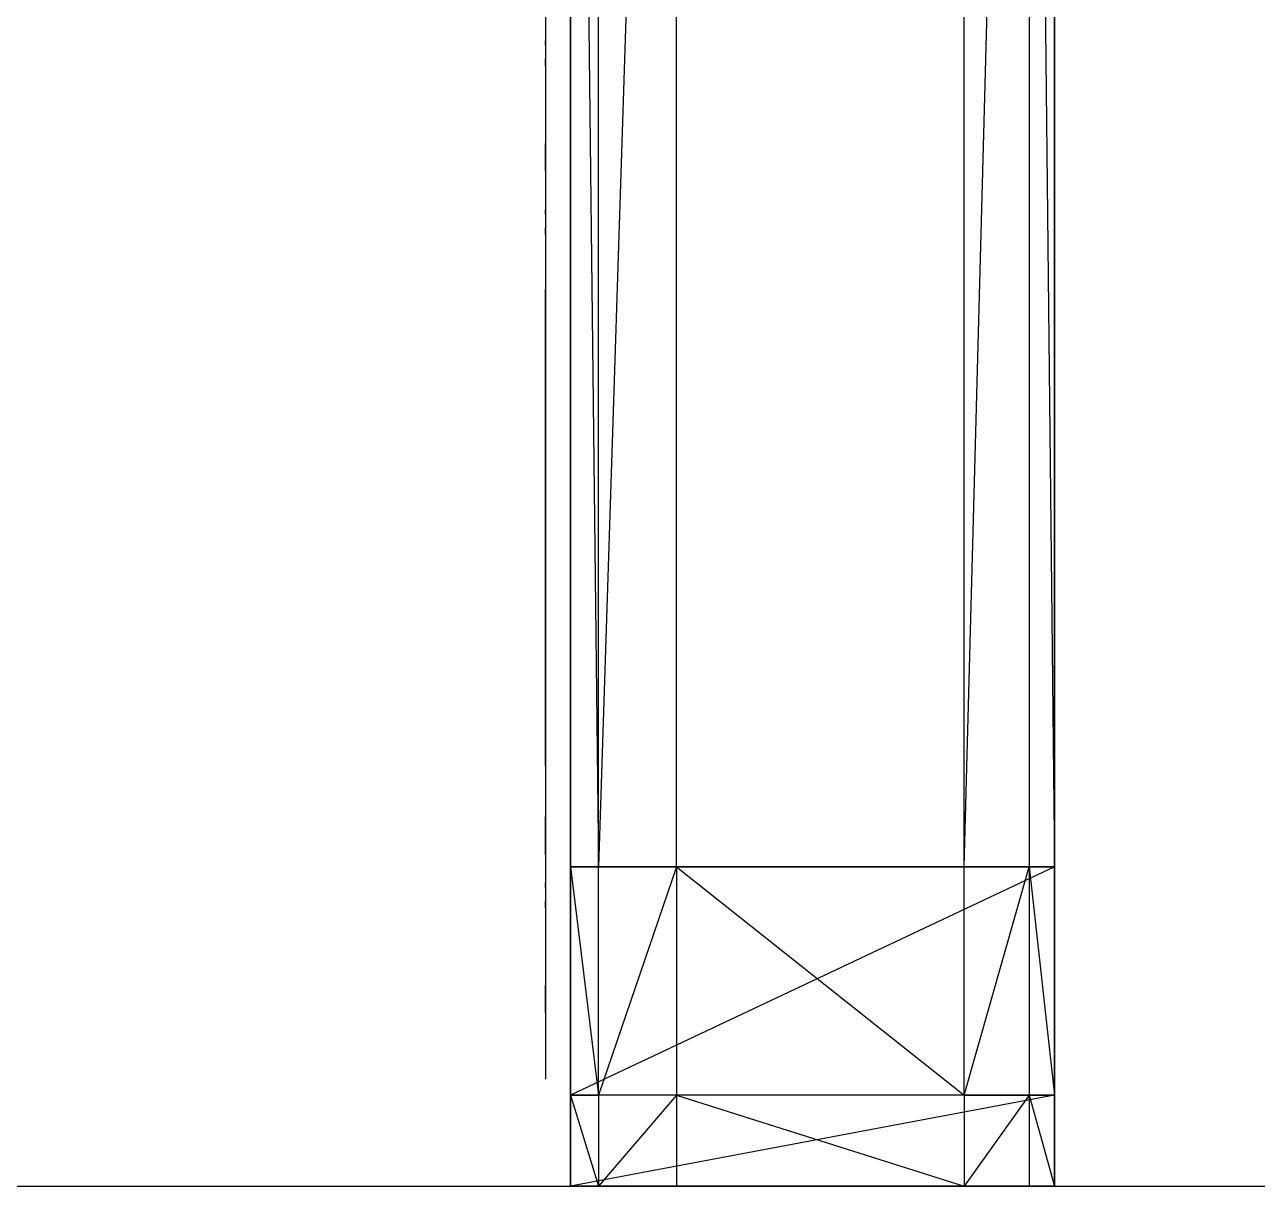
# Model space of a CAD drawing. Extents: x -41 to 47, y -35.8 to 51.3.
# Drawn here: x 27.732 to 30.432, y 40.095 to 42.641 of the extents above; entities that cross this region are included whole.
import ezdxf

# ---------------------------------------------------------------- set-up
doc = ezdxf.new("R2010")
doc.units = 0
doc.header["$MEASUREMENT"] = 0
doc.layers.add('PYDXF', color=8, linetype='CONTINUOUS')

msp = doc.modelspace()

# ---------------------------------------------------------------- linework, layer by layer
at = {"layer": 'PYDXF'}
for p, q in [((28.9278, 40.7954), (28.9278, 46.0954)), ((28.9278, 46.0954), (28.9278, 40.7954)), ((28.9278, 46.0954), (28.9888, 40.7954)), ((29.1602, 46.0954), (28.9888, 40.7954)), ((28.9888, 40.7954), (28.9888, 46.0954)), ((29.1602, 40.7954), (29.1602, 46.0954)), ((29.79, 40.7954), (29.79, 46.0954)), ((29.79, 40.7954), (29.9325, 46.0954)), ((29.9325, 46.0954), (29.9325, 40.7954)), ((29.9325, 46.0954), (29.9878, 40.7954)), ((29.9878, 46.0954), (29.9878, 40.7954)), ((29.9878, 40.7954), (29.9878, 46.0954)), ((28.8725, 42.6704), (28.8725, 42.6054)), ((28.8725, 42.6106), (28.8725, 42.5956)), ((28.8725, 42.6054), (28.8725, 42.3254)), ((28.8725, 42.6054), (28.8725, 42.5506)), ((28.8725, 42.6054), (28.8725, 42.5956)), ((28.8725, 42.5956), (28.8725, 42.6054)), ((28.8725, 42.5956), (28.8725, 42.5656)), ((28.8725, 42.5956), (28.8725, 42.3354)), ((28.8725, 42.5643), (28.8725, 42.5656)), ((28.8725, 42.563), (28.8725, 42.5643)), ((28.8725, 42.5617), (28.8725, 42.563)), ((28.8725, 42.5604), (28.8725, 42.5617)), ((28.8725, 42.5591), (28.8725, 42.5604)), ((28.8725, 42.5579), (28.8725, 42.5591)), ((28.8725, 42.5566), (28.8725, 42.5579)), ((28.8725, 42.5554), (28.8725, 42.5566)), ((28.8725, 42.5542), (28.8725, 42.5554)), ((28.8725, 42.553), (28.8725, 42.5542)), ((28.8725, 42.5518), (28.8725, 42.553)), ((28.8725, 42.5506), (28.8725, 42.5518)), ((28.8725, 42.5506), (28.8725, 42.3804)), ((28.8725, 42.3792), (28.8725, 42.3804)), ((28.8725, 42.3804), (28.8725, 42.3254)), ((28.8725, 42.378), (28.8725, 42.3792)), ((28.8725, 42.3768), (28.8725, 42.378)), ((28.8725, 42.3756), (28.8725, 42.3768)), ((28.8725, 42.3744), (28.8725, 42.3756)), ((28.8725, 42.3731), (28.8725, 42.3744)), ((28.8725, 42.3719), (28.8725, 42.3731)), ((28.8725, 42.3706), (28.8725, 42.3719)), ((28.8725, 42.3693), (28.8725, 42.3706)), ((28.8725, 42.368), (28.8725, 42.3693)), ((28.8725, 42.3667), (28.8725, 42.368)), ((28.8725, 42.3654), (28.8725, 42.3667)), ((28.8725, 42.3354), (28.8725, 42.3654)), ((28.8725, 42.3354), (28.8725, 42.3204)), ((28.8725, 42.3204), (28.8725, 42.3354)), ((28.8725, 42.3354), (28.8725, 42.3254)), ((28.8725, 42.3254), (28.8725, 42.2354)), ((28.8725, 42.2404), (28.8725, 42.2254)), ((28.8725, 42.2354), (28.8725, 42.1804)), ((28.8725, 42.2354), (28.8725, 42.2254)), ((28.8725, 42.2254), (28.8725, 42.2354)), ((28.8725, 42.2254), (28.8725, 42.1954)), ((28.8725, 42.2254), (28.8725, 42.0613)), ((28.8725, 42.194), (28.8725, 42.1954)), ((28.8725, 42.1927), (28.8725, 42.194)), ((28.8725, 42.1914), (28.8725, 42.1927)), ((28.8725, 42.1901), (28.8725, 42.1914)), ((28.8725, 42.1889), (28.8725, 42.1901)), ((28.8725, 42.1876), (28.8725, 42.1889)), ((28.8725, 42.1864), (28.8725, 42.1876)), ((28.8725, 42.1851), (28.8725, 42.1864)), ((28.8725, 42.1839), (28.8725, 42.1851)), ((28.8725, 42.1827), (28.8725, 42.1839)), ((28.8725, 42.1815), (28.8725, 42.1827)), ((28.8725, 42.1804), (28.8725, 42.1815)), ((28.8725, 42.1804), (28.8725, 41.0164)), ((28.8725, 42.1804), (28.8725, 42.0613)), ((28.8725, 41.0164), (28.8725, 42.0613)), ((28.8725, 42.0613), (28.8725, 41.0164)), ((28.8725, 41.0164), (28.8725, 40.9054)), ((28.8725, 41.0164), (28.8725, 40.8604)), ((28.8725, 40.9042), (28.8725, 40.9054)), ((28.8725, 40.9054), (28.8725, 40.8504)), ((28.8725, 40.903), (28.8725, 40.9042)), ((28.8725, 40.9018), (28.8725, 40.903)), ((28.8725, 40.9006), (28.8725, 40.9018)), ((28.8725, 40.8994), (28.8725, 40.9006)), ((28.8725, 40.8981), (28.8725, 40.8994)), ((28.8725, 40.8969), (28.8725, 40.8981)), ((28.8725, 40.8956), (28.8725, 40.8969)), ((28.8725, 40.8943), (28.8725, 40.8956)), ((28.8725, 40.893), (28.8725, 40.8943)), ((28.8725, 40.8917), (28.8725, 40.893)), ((28.8725, 40.8904), (28.8725, 40.8917)), ((28.8725, 40.8604), (28.8725, 40.8904)), ((28.8725, 40.8604), (28.8725, 40.8504)), ((28.8725, 40.8219), (28.8725, 40.8604)), ((28.8725, 40.8604), (28.8725, 40.8219)), ((28.8725, 40.8504), (28.8725, 40.7604)), ((28.9278, 40.7954), (29.9878, 40.7954)), ((28.9888, 40.7954), (28.9278, 40.7954)), ((29.9878, 40.7954), (28.9278, 40.7954)), ((28.9278, 40.7954), (28.9278, 40.2954)), ((28.9278, 40.2954), (28.9278, 40.7954)), ((29.9878, 40.7954), (28.9278, 40.2954)), ((28.9278, 40.7954), (28.9888, 40.2954)), ((29.9878, 40.7954), (28.9888, 40.7954)), ((29.1602, 40.7954), (28.9888, 40.7954)), ((28.9888, 40.2954), (28.9888, 40.7954)), ((29.1602, 40.7954), (28.9888, 40.2954)), ((29.1602, 40.7954), (29.79, 40.7954)), ((29.1602, 40.7954), (29.79, 40.2954)), ((29.1602, 40.7954), (29.1602, 40.2954)), ((29.9878, 40.7954), (29.1602, 40.7954)), ((29.79, 40.7954), (29.9325, 40.7954)), ((29.79, 40.2954), (29.79, 40.7954)), ((29.9878, 40.7954), (29.79, 40.7954)), ((29.79, 40.2954), (29.9325, 40.7954)), ((29.9325, 40.7954), (29.79, 40.7954)), ((29.9325, 40.7954), (29.9878, 40.7954)), ((29.9878, 40.7954), (29.9325, 40.7954)), ((29.9325, 40.7954), (29.9325, 40.2954)), ((29.9325, 40.7954), (29.9878, 40.2954)), ((29.9878, 40.7954), (29.9878, 40.2954)), ((29.9878, 40.2954), (29.9878, 40.7954)), ((28.8725, 40.7654), (28.8725, 40.7504)), ((28.8725, 40.7604), (28.8725, 40.4804)), ((28.8725, 40.7604), (28.8725, 40.7054)), ((28.8725, 40.7604), (28.8725, 40.7504)), ((28.8725, 40.7504), (28.8725, 40.7604)), ((28.8725, 40.7504), (28.8725, 40.4914)), ((28.8725, 40.7504), (28.8725, 40.7204)), ((28.8725, 40.719), (28.8725, 40.7204)), ((28.8725, 40.7177), (28.8725, 40.719)), ((28.8725, 40.7164), (28.8725, 40.7177)), ((28.8725, 40.7151), (28.8725, 40.7164)), ((28.8725, 40.7139), (28.8725, 40.7151)), ((28.8725, 40.7126), (28.8725, 40.7139)), ((28.8725, 40.7114), (28.8725, 40.7126)), ((28.8725, 40.7101), (28.8725, 40.7114)), ((28.8725, 40.7089), (28.8725, 40.7101)), ((28.8725, 40.7077), (28.8725, 40.7089)), ((28.8725, 40.7065), (28.8725, 40.7077)), ((28.8725, 40.7054), (28.8725, 40.7065)), ((28.8725, 40.7054), (28.8725, 40.5364)), ((28.8725, 40.5352), (28.8725, 40.5364)), ((28.8725, 40.5364), (28.8725, 40.4804)), ((28.8725, 40.534), (28.8725, 40.5352)), ((28.8725, 40.5328), (28.8725, 40.534)), ((28.8725, 40.5316), (28.8725, 40.5328)), ((28.8725, 40.5304), (28.8725, 40.5316)), ((28.8725, 40.5291), (28.8725, 40.5304)), ((28.8725, 40.5279), (28.8725, 40.5291)), ((28.8725, 40.5266), (28.8725, 40.5279)), ((28.8725, 40.5253), (28.8725, 40.5266)), ((28.8725, 40.524), (28.8725, 40.5253)), ((28.8725, 40.5227), (28.8725, 40.524)), ((28.8725, 40.5214), (28.8725, 40.5227)), ((28.8725, 40.4914), (28.8725, 40.5214)), ((28.8725, 40.4764), (28.8725, 40.4914)), ((28.8725, 40.4914), (28.8725, 40.4764)), ((28.8725, 40.4804), (28.8725, 40.4914)), ((28.8725, 40.4914), (28.8725, 40.4804)), ((28.8725, 40.4804), (28.8725, 40.3304)), ((28.9278, 40.2954), (28.9888, 40.2954)), ((29.9878, 40.2954), (28.9278, 40.2954)), ((28.9278, 40.0954), (28.9278, 40.2954)), ((28.9278, 40.2954), (28.9278, 40.0954)), ((29.9878, 40.2954), (28.9278, 40.0954)), ((28.9278, 40.2954), (28.9888, 40.0954)), ((29.9878, 40.2954), (28.9888, 40.2954)), ((28.9888, 40.2954), (28.9888, 40.0954)), ((29.1602, 40.2954), (28.9888, 40.2954)), ((29.1602, 40.2954), (28.9888, 40.0954)), ((29.1602, 40.2954), (29.79, 40.0954)), ((29.79, 40.2954), (29.1602, 40.2954)), ((29.1602, 40.2954), (29.1602, 40.0954)), ((29.9878, 40.2954), (29.1602, 40.2954)), ((29.79, 40.2954), (29.79, 40.0954)), ((29.9325, 40.2954), (29.79, 40.0954)), ((29.9878, 40.2954), (29.79, 40.2954)), ((29.79, 40.2954), (29.9325, 40.2954)), ((29.9878, 40.2954), (29.9325, 40.2954)), ((29.9325, 40.2954), (29.9878, 40.2954)), ((29.9325, 40.2954), (29.9325, 40.0954)), ((29.9325, 40.2954), (29.9878, 40.0954)), ((29.9878, 40.2954), (29.9878, 40.0954)), ((29.9878, 40.0954), (29.9878, 40.2954)), ((28.9278, 40.0954), (29.9878, 40.0954)), ((28.9888, 40.0954), (28.9278, 40.0954)), ((29.9878, 40.0954), (28.9888, 40.0954)), ((29.1602, 40.0954), (28.9888, 40.0954)), ((29.79, 40.0954), (29.1602, 40.0954)), ((29.9878, 40.0954), (29.1602, 40.0954)), ((29.9325, 40.0954), (29.79, 40.0954)), ((29.9878, 40.0954), (29.79, 40.0954)), ((29.9878, 40.0954), (29.9325, 40.0954))]:
    msp.add_line(p, q, dxfattribs=at)
at = {"layer": 'PYDXF', "linetype": 'ByBlock'}
msp.add_line((-40.0335, 40.0954), (45.3585, 40.0954), dxfattribs=at)

doc.saveas('drawing.dxf')
